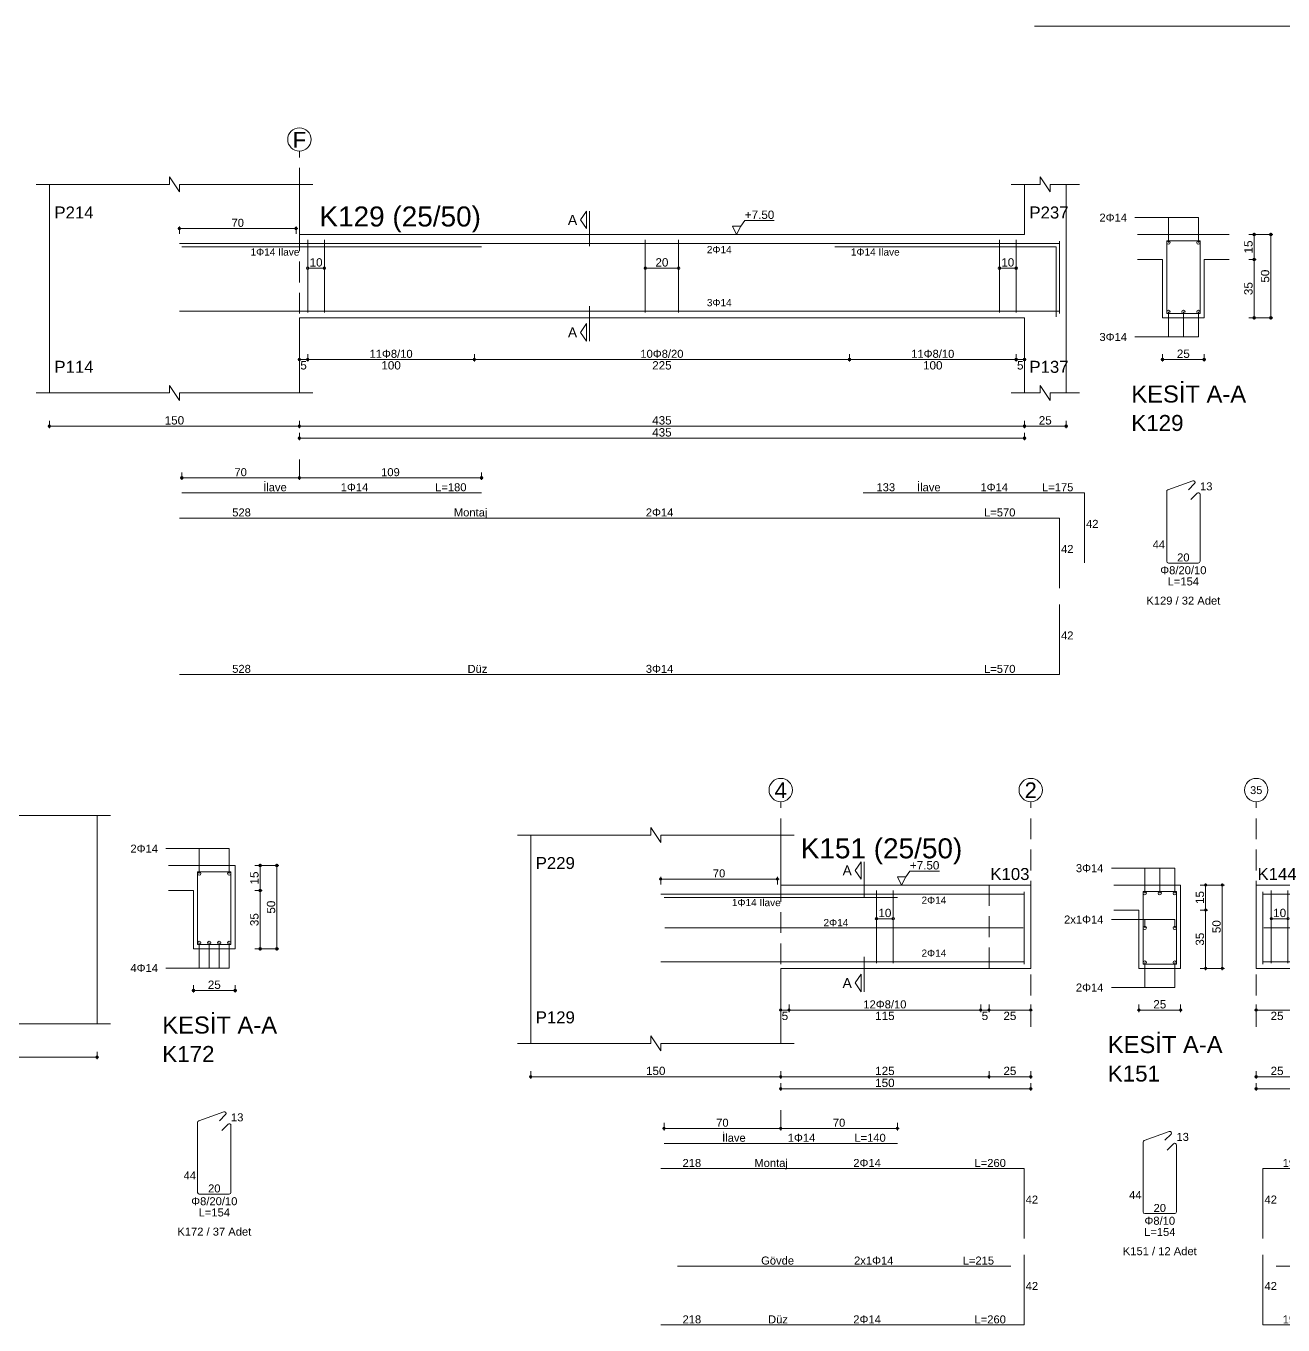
# Model space of a CAD drawing. Header units: millimetres. Extents: x 2232 to 85269, y -3593 to 5869.
# Drawn here: x 40815 to 41947, y -1428 to -259 of the extents above; entities that cross this region are included whole.
import ezdxf

# ---------------------------------------------------------------- set-up
doc = ezdxf.new("R2010")
doc.units = ezdxf.units.MM
for name, pattern in [('DASHDOT2', [12.7, 6.35, -3.175, 0, -3.175]), ('DASHED4', [18.75, 12.5, -6.25]), ('HIDDEN2', [18.75, 12.5, -6.25])]:
    doc.linetypes.add(name, pattern=pattern)
doc.layers.add('aks', color=251, linetype='DASHDOT2', lineweight=35)
for name, color, linetype in [('Donatı Topl. Uzun. Yazısı', 7, 'Continuous'), ('Donatı Uz. Yazısı', 7, 'Continuous'), ('Donatı Yazısı', 7, 'Continuous'), ('Donatı Çizgisi', 7, 'Continuous'), ('Kiriş', 7, 'Continuous'), ('Standart', 7, 'Continuous'), ('Ölçülendirme', 7, 'Continuous')]:
    doc.layers.add(name, color=color, linetype=linetype)
doc.styles.add('arial_1_18', font='arial.ttf', dxfattribs={"height": 0.2})

# ---------------------------------------------------------------- blocks, each defined once
blk = doc.blocks.new('IDE1089Entity7404')
at = {"layer": 'aks', "color": 30, "linetype": 'DASHED4', "lineweight": 5}
for points in [[(13973.33, 2016.8), (13973.33, 2151.8)], [(13973.33, 1955.8), (13973.33, 1966.8)]]:
    blk.add_lwpolyline(points, dxfattribs=at)
at = {"layer": 'aks', "color": 1, "linetype": 'Continuous', "lineweight": 5}
blk.add_circle((13973.33, 2158.8), 7, dxfattribs=at)
at = {"layer": 'Donatı Çizgisi', "color": 5, "linetype": 'Continuous', "lineweight": 5}
for points in [[(13901.33, 2096.4), (14429.33, 2096.4)], [(13978.33, 2055), (13978.33, 2098.6)], [(13988.33, 2055), (13988.33, 2098.6)], [(14180.83, 2055), (14180.83, 2098.6)], [(14200.83, 2055), (14200.83, 2098.6)], [(14393.33, 2055), (14393.33, 2098.6)], [(14403.33, 2055), (14403.33, 2098.6)], [(14429.33, 2054.4), (14429.33, 2097.8)], [(14493.67, 2054.3), (14493.67, 2097.9)], [(14493.67, 2097.9), (14513.67, 2097.9)], [(14513.67, 2054.3), (14513.67, 2097.9)], [(13902.83, 2094.4), (14082.58, 2094.4)], [(14294.58, 2094.4), (14427.33, 2094.4)], [(14427.33, 2052.4), (14427.33, 2094.4)], [(13901.33, 2055.8), (14429.33, 2055.8)], [(14493.67, 2054.3), (14513.67, 2054.3)], [(14494.34, 1948.54), (14509.34, 1954.01)], [(14506.77, 1948.69), (14510.41, 1952.33)], [(13902.83, 1946.8), (14082.58, 1946.8)], [(14311.58, 1946.8), (14444.33, 1946.8)], [(14444.33, 1904.8), (14444.33, 1946.8)], [(14493.67, 1905.72), (14493.67, 1947.59)], [(14508.15, 1942.78), (14511.93, 1946.56)], [(14513.67, 1905.72), (14513.67, 1945.84)], [(13901.33, 1931.7), (14429.33, 1931.7)], [(14429.33, 1889.7), (14429.33, 1931.7)], [(14494.69, 1904.7), (14512.65, 1904.7)], [(14429.33, 1837.85), (14429.33, 1879.85)], [(13901.33, 1837.85), (14429.33, 1837.85)]]:
    blk.add_lwpolyline(points, dxfattribs=at)
for centre in [(14494.67, 2096.9), (14512.67, 2096.9), (14494.67, 2055.3), (14503.67, 2055.3), (14512.67, 2055.3)]:
    blk.add_circle(centre, 1, dxfattribs=at)
for centre, start, end in [((14494.69, 1947.59), 110, 180), ((14509.69, 1953.05), 315, 110), ((14512.65, 1945.84), 0, 135), ((14494.69, 1905.72), 180, 270), ((14512.65, 1905.72), 270, 0)]:
    blk.add_arc(centre, 1.02, start, end, dxfattribs=at)
at = {"layer": 'Kiriş', "color": 1, "linetype": 'Continuous', "lineweight": 5}
for points in [[(13895.33, 2131.8), (13895.33, 2136.3)], [(13901.33, 2127.3), (13895.33, 2136.3)], [(14417.83, 2131.8), (14417.83, 2136.3)], [(14423.83, 2127.3), (14417.83, 2136.3)], [(13815.33, 2131.8), (13895.33, 2131.8)], [(13823.33, 2006.8), (13823.33, 2131.8)], [(13901.33, 2127.3), (13901.33, 2131.8)], [(13901.33, 2131.8), (13981.33, 2131.8)], [(13973.33, 2101.8), (13973.33, 2131.8)], [(14400.33, 2131.8), (14417.83, 2131.8)], [(14408.33, 2101.8), (14408.33, 2131.8)], [(14423.83, 2131.8), (14441.33, 2131.8)], [(14423.83, 2127.3), (14423.83, 2131.8)], [(14433.33, 2006.8), (14433.33, 2131.8)], [(13973.33, 2101.8), (14408.33, 2101.8)], [(14476.17, 2101.8), (14531.17, 2101.8)], [(14476.17, 2086.8), (14491.17, 2086.8)], [(14491.17, 2051.8), (14491.17, 2086.8)], [(14516.17, 2086.8), (14531.17, 2086.8)], [(14516.17, 2051.8), (14516.17, 2086.8)], [(13973.33, 2051.8), (14408.33, 2051.8)], [(13973.33, 2006.8), (13973.33, 2051.8)], [(14408.33, 2006.8), (14408.33, 2051.8)], [(14491.17, 2051.8), (14516.17, 2051.8)], [(13901.33, 2002.3), (13895.33, 2011.3)], [(13895.33, 2006.8), (13895.33, 2011.3)], [(14423.83, 2002.3), (14417.83, 2011.3)], [(14417.83, 2006.8), (14417.83, 2011.3)], [(13815.33, 2006.8), (13895.33, 2006.8)], [(13901.33, 2006.8), (13981.33, 2006.8)], [(13901.33, 2002.3), (13901.33, 2006.8)], [(14400.33, 2006.8), (14417.83, 2006.8)], [(14423.83, 2006.8), (14441.33, 2006.8)], [(14423.83, 2002.3), (14423.83, 2006.8)]]:
    blk.add_lwpolyline(points, dxfattribs=at)
at = {"layer": 'Ölçülendirme', "color": 1, "linetype": 'Continuous', "lineweight": 5}
for points in [[(14142.08, 2110.55), (14145.58, 2115.8)], [(14145.58, 2105.3), (14145.58, 2115.8)], [(14147.33, 2094.8), (14147.33, 2115.8)], [(13900.33, 2105.4), (13972.33, 2105.4)], [(13901.33, 2102.15), (13901.33, 2106.65)], [(13971.33, 2102.15), (13971.33, 2106.65)], [(14145.58, 2105.3), (14142.08, 2110.55)], [(14235.58, 2101.8), (14233.08, 2106.8)], [(14233.08, 2106.8), (14238.08, 2106.8)], [(14238.08, 2106.8), (14235.58, 2101.8)], [(14238.08, 2106.8), (14240.58, 2110.13)], [(14240.58, 2110.13), (14258.26, 2110.13)], [(14474.67, 2111.9), (14512.67, 2111.9)], [(14494.67, 2096.9), (14494.67, 2111.9)], [(14512.67, 2096.9), (14512.67, 2111.9)], [(14235.58, 2101.8), (14235.58, 2101.8)], [(14542.92, 2101.8), (14557.42, 2101.8)], [(14546.17, 2050.8), (14546.17, 2102.8)], [(14556.17, 2050.8), (14556.17, 2102.8)], [(13978.33, 2081.6), (13988.33, 2081.6)], [(14180.83, 2081.6), (14200.83, 2081.6)], [(14393.33, 2081.6), (14403.33, 2081.6)], [(14542.92, 2086.8), (14547.42, 2086.8)], [(14147.33, 2037.8), (14147.33, 2058.8)], [(14494.67, 2040.3), (14494.67, 2055.3)], [(14503.67, 2040.3), (14503.67, 2055.3)], [(14512.67, 2040.3), (14512.67, 2055.3)], [(14542.92, 2051.8), (14557.42, 2051.8)], [(14142.08, 2043.05), (14145.58, 2048.3)], [(14145.58, 2037.8), (14142.08, 2043.05)], [(14145.58, 2037.8), (14145.58, 2048.3)], [(14474.67, 2040.3), (14512.67, 2040.3)], [(13972.33, 2026.8), (14409.33, 2026.8)], [(13973.33, 2025.55), (13973.33, 2030.05)], [(13978.33, 2025.55), (13978.33, 2030.05)], [(14078.33, 2025.55), (14078.33, 2030.05)], [(14303.33, 2025.55), (14303.33, 2030.05)], [(14403.33, 2025.55), (14403.33, 2030.05)], [(14408.33, 2025.55), (14408.33, 2030.05)], [(14490.17, 2026.8), (14517.17, 2026.8)], [(14491.17, 2025.55), (14491.17, 2030.05)], [(14516.17, 2025.55), (14516.17, 2030.05)], [(13823.33, 1985.55), (13823.33, 1990.05)], [(13973.33, 1985.55), (13973.33, 1990.05)], [(14408.33, 1985.55), (14408.33, 1990.05)], [(14433.33, 1985.55), (14433.33, 1990.05)], [(13822.33, 1986.8), (14434.33, 1986.8)], [(13972.33, 1979.6), (14409.33, 1979.6)], [(13973.33, 1978.35), (13973.33, 1982.85)], [(14408.33, 1978.35), (14408.33, 1982.85)], [(13902.83, 1954.55), (13902.83, 1959.05)], [(13973.33, 1954.55), (13973.33, 1959.05)], [(13973.33, 1954.55), (13973.33, 1959.05)], [(14082.58, 1954.55), (14082.58, 1959.05)], [(13901.83, 1955.8), (13974.33, 1955.8)], [(13972.33, 1955.8), (14083.58, 1955.8)]]:
    blk.add_lwpolyline(points, dxfattribs=at)
for centre in [(13901.33, 2105.4), (13971.33, 2105.4), (14546.17, 2101.8), (14556.17, 2101.8), (13978.33, 2081.6), (13988.33, 2081.6), (14180.83, 2081.6), (14200.83, 2081.6), (14393.33, 2081.6), (14403.33, 2081.6), (14546.17, 2086.8), (14546.17, 2051.8), (14556.17, 2051.8), (13973.33, 2026.8), (13978.33, 2026.8), (13978.33, 2026.8), (14078.33, 2026.8), (14078.33, 2026.8), (14303.33, 2026.8), (14303.33, 2026.8), (14403.33, 2026.8), (14403.33, 2026.8), (14408.33, 2026.8), (14491.17, 2026.8), (14516.17, 2026.8), (13823.33, 1986.8), (13973.33, 1986.8), (13973.33, 1986.8), (14408.33, 1986.8), (14408.33, 1986.8), (14433.33, 1986.8), (13973.33, 1979.6), (14408.33, 1979.6), (13902.83, 1955.8), (13973.33, 1955.8), (13973.33, 1955.8), (14082.58, 1955.8)]:
    blk.add_circle(centre, 0.75, dxfattribs=at)
at = {"layer": 'aks', "color": 1, "linetype": 'Continuous', "lineweight": 5, "style": 'arial_1_18'}
blk.add_text('F', height=9.45, dxfattribs=at).set_placement((13969.3, 2153.92))
at = {"layer": 'Donatı Topl. Uzun. Yazısı', "color": 1, "linetype": 'Continuous', "lineweight": 5, "style": 'arial_1_18'}
for s, p in [('L=180', (14054.76, 1947.76)), ('L=175', (14418.86, 1947.76)), ('L=570', (14384.1, 1932.66)), ('L=154', (14494.25, 1891.26)), ('L=570', (14384.1, 1838.81))]:
    blk.add_text(s, height=4.8, dxfattribs=at).set_placement(p)
at = {"layer": 'Donatı Uz. Yazısı', "color": 1, "linetype": 'Continuous', "lineweight": 5, "style": 'arial_1_18'}
for s, p in [('133', (14319.55, 1947.76)), ('13', (14513.67, 1948.3)), ('528', (13933.01, 1932.66)), ('42', (14445.29, 1925.8)), ('44', (14485.25, 1913.42)), ('42', (14430.29, 1910.7)), ('20', (14499.94, 1905.66)), ('42', (14430.29, 1858.85)), ('528', (13933.01, 1838.81))]:
    blk.add_text(s, height=4.8, dxfattribs=at).set_placement(p)
at = {"layer": 'Donatı Yazısı', "color": 5, "linetype": 'Continuous', "lineweight": 5, "style": 'arial_1_18'}
for s, height, p in [('2Φ14', 4.8, (14453.33, 2109.5)), ('1Φ14 İlave', 4.32, (13944.02, 2089.12)), ('1Φ14 İlave', 4.32, (14304.18, 2089.12)), ('3Φ14', 4.8, (14453.33, 2037.9)), ('1Φ14', 4.8, (13998.1, 1947.76)), ('1Φ14', 4.8, (14381.94, 1947.76)), ('2Φ14', 4.8, (14181.17, 1932.66)), ('Φ8/20/10', 4.8, (14489.81, 1897.98)), ('K129 / 32 Adet', 4.8, (14481.48, 1879.74)), ('3Φ14', 4.8, (14181.17, 1838.81))]:
    blk.add_text(s, height=height, dxfattribs=at).set_placement(p)
for s, p in [('2Φ14', (14217.79, 2090.52)), ('3Φ14', (14217.79, 2058.76))]:
    blk.add_text(s, height=4.32, rotation=360, dxfattribs=at).set_placement(p)
at = {"layer": 'Donatı Yazısı', "color": 1, "linetype": 'Continuous', "lineweight": 5, "style": 'arial_1_18'}
for s, p in [('İlave', (13951.58, 1947.76)), ('İlave', (14343.88, 1947.76)), ('Montaj', (14066, 1932.66)), ('Düz', (14074.21, 1838.81))]:
    blk.add_text(s, height=4.8, dxfattribs=at).set_placement(p)
at = {"layer": 'Kiriş', "color": 1, "linetype": 'Continuous', "lineweight": 5, "style": 'arial_1_18'}
for s, height, p in [('P214', 7.2, (13826.33, 2111.4)), ('K129 (25/50)', 12, (13985.33, 2106.6)), ('P237', 7.2, (14411.33, 2111.4)), ('P114', 7.2, (13826.33, 2018.8)), ('P137', 7.2, (14411.33, 2018.8)), ('KESİT A-A', 10.2, (14472.47, 2001)), ('K129', 9.6, (14472.47, 1983.92))]:
    blk.add_text(s, height=height, dxfattribs=at).set_placement(p)
at = {"layer": 'Ölçülendirme', "color": 1, "linetype": 'Continuous', "lineweight": 5, "style": 'arial_1_18'}
for s, height, p in [('A', 5.95, (14134.44, 2107.57)), ('+7.50', 5, (14240.58, 2111.13)), ('70', 4.8, (13932.6, 2106.4)), ('A', 5.95, (14134.44, 2040.07)), ('25', 5, (14499.78, 2027.76)), ('5', 5, (13973.89, 2020.8)), ('100', 5, (14022.51, 2020.8)), ('225', 5, (14185.01, 2020.8)), ('100', 5, (14347.51, 2020.8)), ('5', 5, (14403.89, 2020.8)), ('150', 5, (13892.51, 1987.8)), ('435', 5, (14185.01, 1987.8)), ('25', 5, (14416.95, 1987.8)), ('435', 5, (14185.01, 1980.6))]:
    blk.add_text(s, height=height, dxfattribs=at).set_placement(p)
for s, rotation, p in [('15', 90, (14545.21, 2090.42)), ('10', 360, (13979.45, 2082.56)), ('20', 360, (14186.95, 2082.56)), ('10', 360, (14394.45, 2082.56)), ('50', 90, (14555.21, 2072.92)), ('35', 90, (14545.21, 2065.42))]:
    blk.add_text(s, height=5, rotation=rotation, dxfattribs=at).set_placement(p)
at = {"layer": 'Ölçülendirme', "color": 5, "linetype": 'Continuous', "lineweight": 5, "style": 'arial_1_18'}
for s, p in [('11Φ8/10', (14015.4, 2027.8)), ('10Φ8/20', (14177.9, 2027.8)), ('11Φ8/10', (14340.4, 2027.8)), ('70', (13934.35, 1956.8)), ('109', (14022.36, 1956.8))]:
    blk.add_text(s, height=4.8, dxfattribs=at).set_placement(p)
blk = doc.blocks.new('IDE1089Entity7406')
at = {"layer": 'Donatı Çizgisi', "color": 5, "linetype": 'Continuous', "lineweight": 5}
blk.add_lwpolyline([(15634.74, 1837.85), (16057.74, 1837.85)], dxfattribs=at)
blk = doc.blocks.new('IDE1089Entity7415')
at = {"layer": 'aks', "color": 30, "linetype": 'DASHED4', "lineweight": 5}
for points in [[(24120.65, 2016.8), (24120.65, 2151.8)], [(24270.65, 2016.8), (24270.65, 2151.8)], [(24120.65, 1955.8), (24120.65, 1966.8)]]:
    blk.add_lwpolyline(points, dxfattribs=at)
at = {"layer": 'aks', "color": 1, "linetype": 'Continuous', "lineweight": 5}
for centre in [(24120.65, 2158.8), (24270.65, 2158.8)]:
    blk.add_circle(centre, 7, dxfattribs=at)
at = {"layer": 'Donatı Çizgisi', "color": 5, "linetype": 'Continuous', "lineweight": 5}
for points in [[(24048.65, 2096.4), (24266.65, 2096.4)], [(24178.15, 2055), (24178.15, 2098.6)], [(24188.15, 2055), (24188.15, 2098.6)], [(24266.65, 2054.4), (24266.65, 2097.8)], [(24338.07, 2054.3), (24338.07, 2097.9)], [(24338.07, 2097.9), (24358.07, 2097.9)], [(24358.07, 2054.3), (24358.07, 2097.9)], [(24050.65, 2094.4), (24190.65, 2094.4)], [(24051.15, 2076.1), (24266.15, 2076.1)], [(24048.65, 2055.8), (24266.65, 2055.8)], [(24338.07, 2054.3), (24358.07, 2054.3)], [(24338.74, 1948.54), (24353.75, 1954.01)], [(24351.18, 1948.69), (24354.82, 1952.33)], [(24050.65, 1946.8), (24190.65, 1946.8)], [(24338.07, 1905.72), (24338.07, 1947.59)], [(24352.55, 1942.78), (24356.33, 1946.56)], [(24358.07, 1905.72), (24358.07, 1945.84)], [(24048.65, 1931.7), (24266.65, 1931.7)], [(24266.65, 1889.7), (24266.65, 1931.7)], [(24339.09, 1904.7), (24357.05, 1904.7)], [(24266.65, 1837.85), (24266.65, 1879.85)], [(24058.65, 1873.15), (24258.65, 1873.15)], [(24048.65, 1837.85), (24266.65, 1837.85)]]:
    blk.add_lwpolyline(points, dxfattribs=at)
for centre in [(24339.07, 2096.9), (24348.07, 2096.9), (24357.07, 2096.9), (24339.07, 2076.1), (24357.07, 2076.1), (24339.07, 2055.3), (24357.07, 2055.3)]:
    blk.add_circle(centre, 1, dxfattribs=at)
for centre, start, end in [((24339.09, 1947.59), 110, 180), ((24354.1, 1953.05), 315, 110), ((24357.05, 1945.84), 0, 135), ((24339.09, 1905.72), 180, 270), ((24357.05, 1905.72), 270, 0)]:
    blk.add_arc(centre, 1.02, start, end, dxfattribs=at)
at = {"layer": 'Kiriş', "color": 1, "linetype": 'Continuous', "lineweight": 5}
for points in [[(24042.65, 2131.8), (24042.65, 2136.3)], [(24048.65, 2127.3), (24042.65, 2136.3)], [(23962.65, 2131.8), (24042.65, 2131.8)], [(23970.65, 2006.8), (23970.65, 2131.8)], [(24048.65, 2127.3), (24048.65, 2131.8)], [(24048.65, 2131.8), (24128.65, 2131.8)], [(24120.65, 2101.8), (24120.65, 2131.8)], [(24120.65, 2101.8), (24270.65, 2101.8)], [(24270.65, 2051.8), (24270.65, 2101.8)], [(24320.57, 2101.8), (24360.57, 2101.8)], [(24360.57, 2051.8), (24360.57, 2101.8)], [(24320.57, 2086.8), (24335.57, 2086.8)], [(24335.57, 2051.8), (24335.57, 2086.8)], [(24120.65, 2051.8), (24270.65, 2051.8)], [(24120.65, 2006.8), (24120.65, 2051.8)], [(24335.57, 2051.8), (24360.57, 2051.8)], [(24048.65, 2002.3), (24042.65, 2011.3)], [(24042.65, 2006.8), (24042.65, 2011.3)], [(23962.65, 2006.8), (24042.65, 2006.8)], [(24048.65, 2006.8), (24128.65, 2006.8)], [(24048.65, 2002.3), (24048.65, 2006.8)]]:
    blk.add_lwpolyline(points, dxfattribs=at)
at = {"layer": 'Kiriş', "color": 1, "linetype": 'DASHED4', "lineweight": 5}
for points in [[(24245.65, 2051.8), (24245.65, 2101.8)], [(24270.65, 2051.8), (24270.65, 2101.8)]]:
    blk.add_lwpolyline(points, dxfattribs=at)
at = {"layer": 'Ölçülendirme', "color": 1, "linetype": 'Continuous', "lineweight": 5}
for points in [[(24165.4, 2110.55), (24168.9, 2115.8)], [(24168.9, 2105.3), (24168.9, 2115.8)], [(24170.65, 2094.8), (24170.65, 2115.8)], [(24047.65, 2105.4), (24119.65, 2105.4)], [(24048.65, 2102.15), (24048.65, 2106.65)], [(24118.65, 2102.15), (24118.65, 2106.65)], [(24168.9, 2105.3), (24165.4, 2110.55)], [(24193.15, 2101.8), (24190.65, 2106.8)], [(24190.65, 2106.8), (24195.65, 2106.8)], [(24195.65, 2106.8), (24193.15, 2101.8)], [(24195.65, 2106.8), (24198.15, 2110.13)], [(24198.15, 2110.13), (24215.83, 2110.13)], [(24319.07, 2111.9), (24357.07, 2111.9)], [(24339.07, 2096.9), (24339.07, 2111.9)], [(24348.07, 2096.9), (24348.07, 2111.9)], [(24357.07, 2096.9), (24357.07, 2111.9)], [(24193.15, 2101.8), (24193.15, 2101.8)], [(24372.32, 2101.8), (24386.82, 2101.8)], [(24375.57, 2050.8), (24375.57, 2102.8)], [(24385.57, 2050.8), (24385.57, 2102.8)], [(24178.15, 2081.6), (24188.15, 2081.6)], [(24319.07, 2081.1), (24357.07, 2081.1)], [(24339.07, 2076.1), (24339.07, 2081.1)], [(24357.07, 2076.1), (24357.07, 2081.1)], [(24372.32, 2086.8), (24376.82, 2086.8)], [(24170.65, 2037.8), (24170.65, 2058.8)], [(24339.07, 2040.3), (24339.07, 2055.3)], [(24357.07, 2040.3), (24357.07, 2055.3)], [(24372.32, 2051.8), (24386.82, 2051.8)], [(24165.4, 2043.05), (24168.9, 2048.3)], [(24168.9, 2037.8), (24165.4, 2043.05)], [(24168.9, 2037.8), (24168.9, 2048.3)], [(24319.07, 2040.3), (24357.07, 2040.3)], [(24119.65, 2026.8), (24271.65, 2026.8)], [(24120.65, 2025.55), (24120.65, 2030.05)], [(24125.65, 2025.55), (24125.65, 2030.05)], [(24240.65, 2025.55), (24240.65, 2030.05)], [(24245.65, 2025.55), (24245.65, 2030.05)], [(24270.65, 2025.55), (24270.65, 2030.05)], [(24334.57, 2026.8), (24361.57, 2026.8)], [(24335.57, 2025.55), (24335.57, 2030.05)], [(24360.57, 2025.55), (24360.57, 2030.05)], [(23970.65, 1985.55), (23970.65, 1990.05)], [(24120.65, 1985.55), (24120.65, 1990.05)], [(24245.65, 1985.55), (24245.65, 1990.05)], [(24270.65, 1985.55), (24270.65, 1990.05)], [(23969.65, 1986.8), (24271.65, 1986.8)], [(24119.65, 1979.6), (24271.65, 1979.6)], [(24120.65, 1978.35), (24120.65, 1982.85)], [(24270.65, 1978.35), (24270.65, 1982.85)], [(24050.65, 1954.55), (24050.65, 1959.05)], [(24120.65, 1954.55), (24120.65, 1959.05)], [(24120.65, 1954.55), (24120.65, 1959.05)], [(24190.65, 1954.55), (24190.65, 1959.05)], [(24049.65, 1955.8), (24121.65, 1955.8)], [(24119.65, 1955.8), (24191.65, 1955.8)]]:
    blk.add_lwpolyline(points, dxfattribs=at)
for centre in [(24048.65, 2105.4), (24118.65, 2105.4), (24375.57, 2101.8), (24385.57, 2101.8), (24178.15, 2081.6), (24188.15, 2081.6), (24375.57, 2086.8), (24375.57, 2051.8), (24385.57, 2051.8), (24120.65, 2026.8), (24125.65, 2026.8), (24125.65, 2026.8), (24240.65, 2026.8), (24240.65, 2026.8), (24245.65, 2026.8), (24245.65, 2026.8), (24270.65, 2026.8), (24335.57, 2026.8), (24360.57, 2026.8), (23970.65, 1986.8), (24120.65, 1986.8), (24120.65, 1986.8), (24245.65, 1986.8), (24245.65, 1986.8), (24270.65, 1986.8), (24120.65, 1979.6), (24270.65, 1979.6), (24050.65, 1955.8), (24120.65, 1955.8), (24120.65, 1955.8), (24190.65, 1955.8)]:
    blk.add_circle(centre, 0.75, dxfattribs=at)
at = {"layer": 'aks', "color": 1, "linetype": 'Continuous', "lineweight": 5, "style": 'arial_1_18'}
for s, p in [('4', (24116.98, 2153.92)), ('2', (24266.98, 2153.92))]:
    blk.add_text(s, height=9.45, dxfattribs=at).set_placement(p)
at = {"layer": 'Donatı Topl. Uzun. Yazısı', "color": 1, "linetype": 'Continuous', "lineweight": 5, "style": 'arial_1_18'}
for s, p in [('L=140', (24164.82, 1947.76)), ('L=260', (24236.92, 1932.66)), ('L=154', (24338.65, 1891.26)), ('L=215', (24229.82, 1874.11)), ('L=260', (24236.92, 1838.81))]:
    blk.add_text(s, height=4.8, dxfattribs=at).set_placement(p)
at = {"layer": 'Donatı Uz. Yazısı', "color": 1, "linetype": 'Continuous', "lineweight": 5, "style": 'arial_1_18'}
for s, p in [('13', (24358.07, 1948.3)), ('218', (24061.73, 1932.66)), ('44', (24329.65, 1913.42)), ('42', (24267.61, 1910.7)), ('20', (24344.34, 1905.66)), ('42', (24267.61, 1858.85)), ('218', (24061.73, 1838.81))]:
    blk.add_text(s, height=4.8, dxfattribs=at).set_placement(p)
at = {"layer": 'Donatı Yazısı', "color": 5, "linetype": 'Continuous', "lineweight": 5, "style": 'arial_1_18'}
for s, height, p in [('3Φ14', 4.8, (24297.74, 2109.5)), ('1Φ14 İlave', 4.32, (24091.34, 2089.12)), ('2x1Φ14', 4.8, (24290.65, 2078.7)), ('2Φ14', 4.8, (24297.74, 2037.9)), ('1Φ14', 4.8, (24124.85, 1947.76)), ('2Φ14', 4.8, (24164.19, 1932.66)), ('Φ8/10', 4.8, (24338.87, 1897.98)), ('2x1Φ14', 4.8, (24164.65, 1874.11)), ('K151 / 12 Adet', 4.8, (24325.89, 1879.74)), ('2Φ14', 4.8, (24164.19, 1838.81))]:
    blk.add_text(s, height=height, dxfattribs=at).set_placement(p)
for p in [(24205.11, 2090.52), (24146.31, 2077.06), (24205.11, 2058.76)]:
    blk.add_text('2Φ14', height=4.32, rotation=360, dxfattribs=at).set_placement(p)
at = {"layer": 'Donatı Yazısı', "color": 1, "linetype": 'Continuous', "lineweight": 5, "style": 'arial_1_18'}
for s, p in [('İlave', (24085.48, 1947.76)), ('Montaj', (24104.82, 1932.66)), ('Gövde', (24108.9, 1874.11)), ('Düz', (24113.03, 1838.81))]:
    blk.add_text(s, height=4.8, dxfattribs=at).set_placement(p)
at = {"layer": 'Kiriş', "color": 1, "linetype": 'Continuous', "lineweight": 5, "style": 'arial_1_18'}
for s, height, p in [('K151 (25/50)', 12, (24132.65, 2117.8)), ('P229', 7.2, (23973.65, 2111.4)), ('K103', 7.2, (24246.41, 2104.8)), ('P129', 7.2, (23973.65, 2018.8)), ('KESİT A-A', 10.2, (24316.87, 2001)), ('K151', 9.6, (24316.87, 1983.92))]:
    blk.add_text(s, height=height, dxfattribs=at).set_placement(p)
at = {"layer": 'Ölçülendirme', "color": 1, "linetype": 'Continuous', "lineweight": 5, "style": 'arial_1_18'}
for s, height, p in [('A', 5.95, (24157.76, 2107.57)), ('+7.50', 5, (24198.15, 2111.13)), ('70', 4.8, (24079.92, 2106.4)), ('A', 5.95, (24157.76, 2040.07)), ('25', 5, (24344.19, 2027.76)), ('5', 5, (24121.21, 2020.8)), ('115', 5, (24177.32, 2020.8)), ('5', 5, (24241.21, 2020.8)), ('25', 5, (24254.27, 2020.8)), ('150', 5, (24039.82, 1987.8)), ('125', 5, (24177.32, 1987.8)), ('25', 5, (24254.27, 1987.8)), ('150', 5, (24177.32, 1980.6))]:
    blk.add_text(s, height=height, dxfattribs=at).set_placement(p)
for s, rotation, p in [('15', 90, (24374.61, 2090.42)), ('10', 360, (24179.27, 2082.56)), ('50', 90, (24384.61, 2072.92)), ('35', 90, (24374.61, 2065.42))]:
    blk.add_text(s, height=5, rotation=rotation, dxfattribs=at).set_placement(p)
at = {"layer": 'Ölçülendirme', "color": 5, "linetype": 'Continuous', "lineweight": 5, "style": 'arial_1_18'}
for s, p in [('12Φ8/10', (24170.22, 2027.8)), ('70', (24081.92, 1956.8)), ('70', (24151.92, 1956.8))]:
    blk.add_text(s, height=4.8, dxfattribs=at).set_placement(p)
blk = doc.blocks.new('IDE1089Entity7416')
at = {"layer": 'aks', "color": 30, "linetype": 'DASHED4', "lineweight": 5}
for points in [[(24405.94, 2016.8), (24405.94, 2151.8)], [(24535.94, 2016.8), (24535.94, 2151.8)], [(24535.94, 1955.8), (24535.94, 1966.8)]]:
    blk.add_lwpolyline(points, dxfattribs=at)
at = {"layer": 'aks', "color": 1, "linetype": 'Continuous', "lineweight": 5}
for centre in [(24405.94, 2158.8), (24535.94, 2158.8)]:
    blk.add_circle(centre, 7, dxfattribs=at)
at = {"layer": 'Donatı Çizgisi', "color": 5, "linetype": 'Continuous', "lineweight": 5}
for points in [[(24409.94, 2054.4), (24409.94, 2097.8)], [(24409.94, 2096.4), (24607.94, 2096.4)], [(24415, 2055), (24415, 2098.6)], [(24425, 2055), (24425, 2098.6)], [(24465.31, 2055), (24465.31, 2098.6)], [(24484.06, 2055), (24484.06, 2098.6)], [(24502.81, 2055), (24502.81, 2098.6)], [(24521.56, 2055), (24521.56, 2098.6)], [(24753.36, 2054.3), (24753.36, 2097.9)], [(24753.36, 2097.9), (24773.36, 2097.9)], [(24773.36, 2054.3), (24773.36, 2097.9)], [(24465.94, 2094.4), (24605.94, 2094.4)], [(24410.44, 2076.1), (24605.44, 2076.1)], [(24409.94, 2055.8), (24607.94, 2055.8)], [(24753.36, 2054.3), (24773.36, 2054.3)], [(24754.03, 1948.54), (24769.03, 1954.01)], [(24766.46, 1948.69), (24770.1, 1952.33)], [(24465.94, 1946.8), (24605.94, 1946.8)], [(24753.36, 1905.72), (24753.36, 1947.59)], [(24767.84, 1942.78), (24771.61, 1946.56)], [(24773.36, 1905.72), (24773.36, 1945.84)], [(24409.94, 1889.7), (24409.94, 1931.7)], [(24409.94, 1931.7), (24607.94, 1931.7)], [(24754.38, 1904.7), (24772.34, 1904.7)], [(24409.94, 1837.85), (24409.94, 1879.85)], [(24417.94, 1873.15), (24597.94, 1873.15)], [(24409.94, 1837.85), (24607.94, 1837.85)]]:
    blk.add_lwpolyline(points, dxfattribs=at)
for centre in [(24754.36, 2096.9), (24763.36, 2096.9), (24772.36, 2096.9), (24754.36, 2076.1), (24772.36, 2076.1), (24754.36, 2055.3), (24772.36, 2055.3)]:
    blk.add_circle(centre, 1, dxfattribs=at)
for centre, start, end in [((24754.38, 1947.59), 110, 180), ((24769.38, 1953.05), 315, 110), ((24772.34, 1945.84), 0, 135), ((24754.38, 1905.72), 180, 270), ((24772.34, 1905.72), 270, 0)]:
    blk.add_arc(centre, 1.02, start, end, dxfattribs=at)
at = {"layer": 'Kiriş', "color": 1, "linetype": 'Continuous', "lineweight": 5}
for points in [[(24607.94, 2131.8), (24607.94, 2136.3)], [(24613.94, 2127.3), (24607.94, 2136.3)], [(24527.94, 2131.8), (24607.94, 2131.8)], [(24535.94, 2101.8), (24535.94, 2131.8)], [(24613.94, 2127.3), (24613.94, 2131.8)], [(24613.94, 2131.8), (24693.94, 2131.8)], [(24685.94, 2006.8), (24685.94, 2131.8)], [(24405.94, 2051.8), (24405.94, 2101.8)], [(24405.94, 2101.8), (24535.94, 2101.8)], [(24735.86, 2101.8), (24775.86, 2101.8)], [(24775.86, 2051.8), (24775.86, 2101.8)], [(24735.86, 2086.8), (24750.86, 2086.8)], [(24750.86, 2051.8), (24750.86, 2086.8)], [(24405.94, 2051.8), (24535.94, 2051.8)], [(24535.94, 2006.8), (24535.94, 2051.8)], [(24750.86, 2051.8), (24775.86, 2051.8)], [(24613.94, 2002.3), (24607.94, 2011.3)], [(24607.94, 2006.8), (24607.94, 2011.3)], [(24527.94, 2006.8), (24607.94, 2006.8)], [(24613.94, 2006.8), (24693.94, 2006.8)], [(24613.94, 2002.3), (24613.94, 2006.8)]]:
    blk.add_lwpolyline(points, dxfattribs=at)
at = {"layer": 'Kiriş', "color": 1, "linetype": 'DASHED4', "lineweight": 5}
for points in [[(24405.94, 2051.8), (24405.94, 2101.8)], [(24430.94, 2051.8), (24430.94, 2101.8)]]:
    blk.add_lwpolyline(points, dxfattribs=at)
at = {"layer": 'Ölçülendirme', "color": 1, "linetype": 'Continuous', "lineweight": 5}
for points in [[(24464.31, 2122.6), (24522.56, 2122.6)], [(24465.31, 2119.35), (24465.31, 2123.85)], [(24521.56, 2119.35), (24521.56, 2123.85)], [(24467.69, 2110.55), (24471.19, 2115.8)], [(24471.19, 2105.3), (24471.19, 2115.8)], [(24472.94, 2094.8), (24472.94, 2115.8)], [(24471.19, 2105.3), (24467.69, 2110.55)], [(24497.69, 2101.8), (24495.19, 2106.8)], [(24495.19, 2106.8), (24500.19, 2106.8)], [(24500.19, 2106.8), (24497.69, 2101.8)], [(24500.19, 2106.8), (24502.69, 2110.13)], [(24502.69, 2110.13), (24520.36, 2110.13)], [(24536.94, 2105.4), (24608.94, 2105.4)], [(24537.94, 2102.15), (24537.94, 2106.65)], [(24607.94, 2102.15), (24607.94, 2106.65)], [(24734.36, 2111.9), (24772.36, 2111.9)], [(24754.36, 2096.9), (24754.36, 2111.9)], [(24763.36, 2096.9), (24763.36, 2111.9)], [(24772.36, 2096.9), (24772.36, 2111.9)], [(24497.69, 2101.8), (24497.69, 2101.8)], [(24787.61, 2101.8), (24802.11, 2101.8)], [(24790.86, 2050.8), (24790.86, 2102.8)], [(24800.86, 2050.8), (24800.86, 2102.8)], [(24415, 2081.6), (24425, 2081.6)], [(24734.36, 2081.1), (24772.36, 2081.1)], [(24754.36, 2076.1), (24754.36, 2081.1)], [(24772.36, 2076.1), (24772.36, 2081.1)], [(24787.61, 2086.8), (24792.11, 2086.8)], [(24472.94, 2037.8), (24472.94, 2058.8)], [(24754.36, 2040.3), (24754.36, 2055.3)], [(24772.36, 2040.3), (24772.36, 2055.3)], [(24787.61, 2051.8), (24802.11, 2051.8)], [(24467.69, 2043.05), (24471.19, 2048.3)], [(24471.19, 2037.8), (24467.69, 2043.05)], [(24471.19, 2037.8), (24471.19, 2048.3)], [(24734.36, 2040.3), (24772.36, 2040.3)], [(24404.94, 2026.8), (24536.94, 2026.8)], [(24405.94, 2025.55), (24405.94, 2030.05)], [(24430.94, 2025.55), (24430.94, 2030.05)], [(24435.94, 2025.55), (24435.94, 2030.05)], [(24530.94, 2025.55), (24530.94, 2030.05)], [(24535.94, 2025.55), (24535.94, 2030.05)], [(24749.86, 2026.8), (24776.86, 2026.8)], [(24750.86, 2025.55), (24750.86, 2030.05)], [(24775.86, 2025.55), (24775.86, 2030.05)], [(24405.94, 1985.55), (24405.94, 1990.05)], [(24430.94, 1985.55), (24430.94, 1990.05)], [(24535.94, 1985.55), (24535.94, 1990.05)], [(24685.94, 1985.55), (24685.94, 1990.05)], [(24404.94, 1986.8), (24686.94, 1986.8)], [(24404.94, 1979.6), (24536.94, 1979.6)], [(24405.94, 1978.35), (24405.94, 1982.85)], [(24535.94, 1978.35), (24535.94, 1982.85)], [(24465.94, 1954.55), (24465.94, 1959.05)], [(24535.94, 1954.55), (24535.94, 1959.05)], [(24535.94, 1954.55), (24535.94, 1959.05)], [(24605.94, 1954.55), (24605.94, 1959.05)], [(24464.94, 1955.8), (24536.94, 1955.8)], [(24534.94, 1955.8), (24606.94, 1955.8)]]:
    blk.add_lwpolyline(points, dxfattribs=at)
at = {"layer": 'Ölçülendirme', "color": 1, "linetype": 'HIDDEN2', "lineweight": 5}
for points in [[(24480.94, 2101.8), (24530.94, 2101.8)], [(24480.94, 2051.8), (24480.94, 2101.8)], [(24505.94, 2051.8), (24505.94, 2086.8)], [(24505.94, 2086.8), (24530.94, 2086.8)], [(24480.94, 2051.8), (24505.94, 2051.8)]]:
    blk.add_lwpolyline(points, dxfattribs=at)
at = {"layer": 'Ölçülendirme', "color": 1, "linetype": 'Continuous', "lineweight": 5}
for centre in [(24465.31, 2122.6), (24521.56, 2122.6), (24537.94, 2105.4), (24607.94, 2105.4), (24790.86, 2101.8), (24800.86, 2101.8), (24415, 2081.6), (24425, 2081.6), (24790.86, 2086.8), (24790.86, 2051.8), (24800.86, 2051.8), (24405.94, 2026.8), (24430.94, 2026.8), (24430.94, 2026.8), (24435.94, 2026.8), (24435.94, 2026.8), (24530.94, 2026.8), (24530.94, 2026.8), (24535.94, 2026.8), (24750.86, 2026.8), (24775.86, 2026.8), (24405.94, 1986.8), (24430.94, 1986.8), (24430.94, 1986.8), (24535.94, 1986.8), (24535.94, 1986.8), (24685.94, 1986.8), (24405.94, 1979.6), (24535.94, 1979.6), (24465.94, 1955.8), (24535.94, 1955.8), (24535.94, 1955.8), (24605.94, 1955.8)]:
    blk.add_circle(centre, 0.75, dxfattribs=at)
at = {"layer": 'aks', "color": 1, "linetype": 'Continuous', "lineweight": 5, "style": 'arial_1_18'}
for s, p in [('35', (24402.27, 2156.36)), ('33', (24532.27, 2156.36))]:
    blk.add_text(s, height=4.725, dxfattribs=at).set_placement(p)
at = {"layer": 'Donatı Topl. Uzun. Yazısı', "color": 1, "linetype": 'Continuous', "lineweight": 5, "style": 'arial_1_18'}
for s, p in [('L=140', (24580.1, 1947.76)), ('L=240', (24579.2, 1932.66)), ('L=154', (24753.94, 1891.26)), ('L=195', (24570.1, 1874.11)), ('L=240', (24579.2, 1838.81))]:
    blk.add_text(s, height=4.8, dxfattribs=at).set_placement(p)
at = {"layer": 'Donatı Uz. Yazısı', "color": 1, "linetype": 'Continuous', "lineweight": 5, "style": 'arial_1_18'}
for s, p in [('13', (24773.36, 1948.3)), ('198', (24421.82, 1932.66)), ('44', (24744.94, 1913.42)), ('42', (24410.9, 1910.7)), ('20', (24759.63, 1905.66)), ('42', (24410.9, 1858.85)), ('198', (24421.82, 1838.81))]:
    blk.add_text(s, height=4.8, dxfattribs=at).set_placement(p)
at = {"layer": 'Donatı Yazısı', "color": 5, "linetype": 'Continuous', "lineweight": 5, "style": 'arial_1_18'}
for s, height, p in [('3Φ14', 4.8, (24713.02, 2109.5)), ('1Φ14 İlave', 4.32, (24535.94, 2089.12)), ('2x1Φ14', 4.8, (24705.94, 2078.7)), ('2Φ14', 4.8, (24713.02, 2037.9)), ('1Φ14', 4.8, (24540.14, 1947.76)), ('2Φ14', 4.8, (24514.88, 1932.66)), ('Φ8/10', 4.8, (24754.16, 1897.98)), ('2x1Φ14', 4.8, (24513.34, 1874.11)), ('K152 / 14 Adet', 4.8, (24741.17, 1879.74)), ('2Φ14', 4.8, (24514.88, 1838.81))]:
    blk.add_text(s, height=height, dxfattribs=at).set_placement(p)
for p in [(24441.96, 2090.52), (24441.96, 2058.76)]:
    blk.add_text('2Φ14', height=4.32, rotation=360, dxfattribs=at).set_placement(p)
at = {"layer": 'Donatı Yazısı', "color": 1, "linetype": 'Continuous', "lineweight": 5, "style": 'arial_1_18'}
for s, p in [('İlave', (24500.77, 1947.76)), ('Montaj', (24459.11, 1932.66)), ('Gövde', (24461.18, 1874.11)), ('Düz', (24467.32, 1838.81))]:
    blk.add_text(s, height=4.8, dxfattribs=at).set_placement(p)
at = {"layer": 'Kiriş', "color": 1, "linetype": 'Continuous', "lineweight": 5, "style": 'arial_1_18'}
for s, height, p in [('K152 (25/50)', 12, (24442.94, 2117.8)), ('K144', 7.2, (24406.69, 2104.8)), ('P230', 7.2, (24538.94, 2111.4)), ('P130', 7.2, (24538.94, 2018.8)), ('KESİT A-A', 10.2, (24732.16, 2001)), ('K152', 9.6, (24732.16, 1983.92))]:
    blk.add_text(s, height=height, dxfattribs=at).set_placement(p)
at = {"layer": 'Ölçülendirme', "color": 5, "linetype": 'Continuous', "lineweight": 5, "style": 'arial_1_18'}
for s, p in [('4Φ8-ilave.', (24478.09, 2123.6)), ('10Φ8/10', (24470.51, 2027.8)), ('70', (24497.21, 1956.8)), ('70', (24567.21, 1956.8))]:
    blk.add_text(s, height=4.8, dxfattribs=at).set_placement(p)
at = {"layer": 'Ölçülendirme', "color": 1, "linetype": 'Continuous', "lineweight": 5, "style": 'arial_1_18'}
for s, height, p in [('A', 5.95, (24460.05, 2107.57)), ('+7.50', 5, (24502.69, 2111.13)), ('70', 4.8, (24569.21, 2106.4)), ('A', 5.95, (24460.05, 2040.07)), ('25', 5, (24759.47, 2027.76)), ('25', 5, (24414.55, 2020.8)), ('5', 5, (24431.5, 2020.8)), ('95', 5, (24479.55, 2020.8)), ('5', 5, (24531.5, 2020.8)), ('25', 5, (24414.55, 1987.8)), ('105', 5, (24477.61, 1987.8)), ('150', 5, (24605.11, 1987.8)), ('130', 5, (24477.61, 1980.6))]:
    blk.add_text(s, height=height, dxfattribs=at).set_placement(p)
for s, rotation, p in [('15', 90, (24789.9, 2090.42)), ('10', 360, (24416.12, 2082.56)), ('50', 90, (24799.9, 2072.92)), ('35', 90, (24789.9, 2065.42))]:
    blk.add_text(s, height=5, rotation=rotation, dxfattribs=at).set_placement(p)
blk = doc.blocks.new('IDE1089Entity7435')
at = {"layer": 'Donatı Çizgisi', "color": 5, "linetype": 'Continuous', "lineweight": 5}
for points in [[(14997.6, 1686.15), (14997.6, 1729.75)], [(14997.6, 1729.75), (15017.6, 1729.75)], [(15017.6, 1686.15), (15017.6, 1729.75)], [(14997.6, 1686.15), (15017.6, 1686.15)], [(14998.27, 1580.39), (15013.28, 1585.86)], [(15010.71, 1580.54), (15014.35, 1584.18)], [(14997.6, 1537.57), (14997.6, 1579.44)], [(15012.09, 1574.63), (15015.86, 1578.41)], [(15017.6, 1537.57), (15017.6, 1577.69)], [(14998.62, 1536.55), (15016.58, 1536.55)]]:
    blk.add_lwpolyline(points, dxfattribs=at)
for centre in [(14998.6, 1728.75), (15016.6, 1728.75), (14998.6, 1687.15), (15004.6, 1687.15), (15010.6, 1687.15), (15016.6, 1687.15)]:
    blk.add_circle(centre, 1, dxfattribs=at)
for centre, start, end in [((15013.63, 1584.9), 315, 110), ((14998.62, 1579.44), 110, 180), ((15016.58, 1577.69), 0, 135), ((14998.62, 1537.57), 180, 270), ((15016.58, 1537.57), 270, 0)]:
    blk.add_arc(centre, 1.02, start, end, dxfattribs=at)
at = {"layer": 'Kiriş', "color": 1, "linetype": 'Continuous', "lineweight": 5}
for points in [[(14812.77, 1763.65), (14945.27, 1763.65)], [(14937.27, 1638.65), (14937.27, 1763.65)], [(14980.1, 1733.65), (15020.1, 1733.65)], [(15020.1, 1683.65), (15020.1, 1733.65)], [(14980.1, 1718.65), (14995.1, 1718.65)], [(14995.1, 1683.65), (14995.1, 1718.65)], [(14995.1, 1683.65), (15020.1, 1683.65)], [(14812.77, 1638.65), (14945.27, 1638.65)]]:
    blk.add_lwpolyline(points, dxfattribs=at)
at = {"layer": 'Ölçülendirme', "color": 1, "linetype": 'Continuous', "lineweight": 5}
for points in [[(14978.6, 1743.75), (15016.6, 1743.75)], [(14998.6, 1728.75), (14998.6, 1743.75)], [(15016.6, 1728.75), (15016.6, 1743.75)], [(15031.85, 1733.65), (15046.35, 1733.65)], [(15035.1, 1682.65), (15035.1, 1734.65)], [(15045.1, 1682.65), (15045.1, 1734.65)], [(15031.85, 1718.65), (15036.35, 1718.65)], [(14998.6, 1672.15), (14998.6, 1687.15)], [(15004.6, 1672.15), (15004.6, 1687.15)], [(15010.6, 1672.15), (15010.6, 1687.15)], [(15016.6, 1672.15), (15016.6, 1687.15)], [(15031.85, 1683.65), (15046.35, 1683.65)], [(14978.6, 1672.15), (15016.6, 1672.15)], [(14995.1, 1657.4), (14995.1, 1661.9)], [(15020.1, 1657.4), (15020.1, 1661.9)], [(14994.1, 1658.65), (15021.1, 1658.65)], [(14937.27, 1617.4), (14937.27, 1621.9)], [(14126.27, 1618.65), (14938.27, 1618.65)]]:
    blk.add_lwpolyline(points, dxfattribs=at)
for centre in [(15035.1, 1733.65), (15045.1, 1733.65), (15035.1, 1718.65), (15035.1, 1683.65), (15045.1, 1683.65), (14995.1, 1658.65), (15020.1, 1658.65), (14937.27, 1618.65)]:
    blk.add_circle(centre, 0.75, dxfattribs=at)
at = {"layer": 'Donatı Topl. Uzun. Yazısı', "color": 1, "linetype": 'Continuous', "lineweight": 5, "style": 'arial_1_18'}
blk.add_text('L=154', height=4.8, dxfattribs=at).set_placement((14998.19, 1523.11))
at = {"layer": 'Donatı Uz. Yazısı', "color": 1, "linetype": 'Continuous', "lineweight": 5, "style": 'arial_1_18'}
for s, p in [('13', (15017.6, 1580.15)), ('44', (14989.18, 1545.27)), ('20', (15003.87, 1537.51))]:
    blk.add_text(s, height=4.8, dxfattribs=at).set_placement(p)
at = {"layer": 'Donatı Yazısı', "color": 5, "linetype": 'Continuous', "lineweight": 5, "style": 'arial_1_18'}
for s, p in [('2Φ14', (14957.27, 1741.35)), ('4Φ14', (14957.27, 1669.75)), ('Φ8/20/10', (14993.74, 1529.83)), ('K172 / 37 Adet', (14985.42, 1511.59))]:
    blk.add_text(s, height=4.8, dxfattribs=at).set_placement(p)
at = {"layer": 'Kiriş', "color": 1, "linetype": 'Continuous', "lineweight": 5, "style": 'arial_1_18'}
for s, height, p in [('KESİT A-A', 10.2, (14976.4, 1632.85)), ('K172', 9.6, (14976.4, 1615.77))]:
    blk.add_text(s, height=height, dxfattribs=at).set_placement(p)
at = {"layer": 'Ölçülendirme', "color": 1, "linetype": 'Continuous', "lineweight": 5, "style": 'arial_1_18'}
for s, p in [('15', (15034.14, 1722.27)), ('50', (15044.14, 1704.77)), ('35', (15034.14, 1697.27))]:
    blk.add_text(s, height=5, rotation=90, dxfattribs=at).set_placement(p)
blk.add_text('25', height=5, dxfattribs=at).set_placement((15003.72, 1659.61))

msp = doc.modelspace()

# ---------------------------------------------------------------- block references
at = {"layer": 'Standart', "xscale": 1.5, "yscale": 1.5, "zscale": 1.5}
for name, p in [('IDE1089Entity7406', (18270.7, -3015.6)), ('IDE1089Entity7404', (20101.3, -3599.1)), ('IDE1089Entity7435', (18473.3, -3614.7)), ('IDE1089Entity7415', (5313.5, -4184.5)), ('IDE1089Entity7416', (5313.5, -4184.5))]:
    msp.add_blockref(name, p, dxfattribs=at)

doc.saveas('drawing.dxf')
